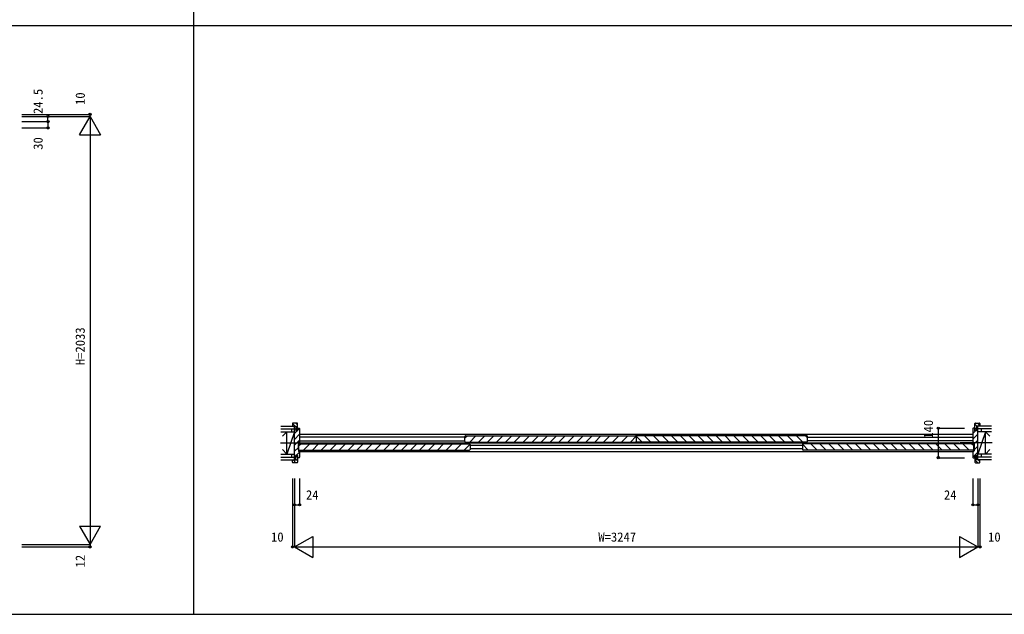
# Model space of a CAD drawing. Units: millimetres, scale not verified. Extents: x -14341 to 14340, y -10000 to 10000.
# Drawn here: x -9469 to -4790, y -10000 to -7175 of the extents above; entities that cross this region are included whole.
import ezdxf
from ezdxf.enums import TextEntityAlignment as Align

# ---------------------------------------------------------------- set-up
doc = ezdxf.new("R2010")
doc.units = ezdxf.units.MM
doc.header["$LTSCALE"] = 50
for name, color, linetype in [('0-2_YKK_B1', 4, 'Continuous'), ('0-4_YKK_F1', 7, 'Continuous'), ('0-6_YKK_N1', 2, 'Continuous'), ('0-7_YKK_Z1', 7, 'Continuous')]:
    doc.layers.add(name, color=color, linetype=linetype)
doc.styles.add('ＭＳ ゴシック', font='')
doc.styles.get('ＭＳ ゴシック').set_extended_font_data('MS Gothic')

msp = doc.modelspace()

# ---------------------------------------------------------------- linework, layer by layer
at = {"layer": '0-2_YKK_B1'}
for p, q in [((-8172.44, -9093.5), (-8160.05, -9105.9)), ((-8150.48, -9091.9), (-8170.48, -9091.9)), ((-8157.07, -9091.9), (-8148.48, -9100.49)), ((-8155.98, -9109.96), (-8148.48, -9117.46)), ((-8148.48, -9126.9), (-8148.48, -9093.9)), ((-8148.48, -9126.5), (-8138.8, -9116.82)), ((-8138.48, -9117.9), (-8138.48, -9182.9)), ((-4939.48, -9117.9), (-4939.48, -9182.9)), ((-4929.48, -9126.9), (-4929.48, -9093.9)), ((-4929.48, -9097.17), (-4920.75, -9105.9)), ((-4929.48, -9114.14), (-4921.98, -9121.64)), ((-4927.48, -9091.9), (-4907.48, -9091.9)), ((-4921.78, -9122.53), (-4917.66, -9118.4)), ((-4917.78, -9091.9), (-4905.48, -9104.2)), ((-8162.48, -9140.5), (-8149.88, -9127.9)), ((-8162.48, -9168.79), (-8138.48, -9144.79)), ((-8138.48, -9144.4), (-4939.48, -9144.4)), ((-7352.98, -9158.4), (-8138.48, -9158.4)), ((-7352.98, -9162.13), (-7342.76, -9151.9)), ((-7352.98, -9178.6), (-7352.98, -9155.2)), ((-7349.68, -9151.9), (-6542.28, -9151.9)), ((-7330.33, -9181.9), (-7300.33, -9151.9)), ((-7287.9, -9181.9), (-7257.9, -9151.9)), ((-7245.48, -9181.9), (-7215.48, -9151.9)), ((-7203.05, -9181.9), (-7173.05, -9151.9)), ((-7160.62, -9181.9), (-7130.62, -9151.9)), ((-7118.2, -9181.9), (-7088.2, -9151.9)), ((-7075.77, -9181.9), (-7045.77, -9151.9)), ((-7033.35, -9181.9), (-7003.35, -9151.9)), ((-6990.92, -9181.9), (-6960.92, -9151.9)), ((-6948.49, -9181.9), (-6918.49, -9151.9)), ((-6906.07, -9181.9), (-6876.07, -9151.9)), ((-6863.64, -9181.9), (-6833.64, -9151.9)), ((-6821.21, -9181.9), (-6791.21, -9151.9)), ((-6778.79, -9181.9), (-6748.79, -9151.9)), ((-6736.36, -9181.9), (-6706.36, -9151.9)), ((-6693.93, -9181.9), (-6663.93, -9151.9)), ((-6651.51, -9181.9), (-6621.51, -9151.9)), ((-6609.08, -9181.9), (-6579.08, -9151.9)), ((-6566.65, -9181.9), (-6539.1, -9154.34)), ((-6538.98, -9155.2), (-6538.98, -9178.6)), ((-6538.98, -9155.2), (-6538.98, -9178.6)), ((-6511.31, -9181.9), (-6538.87, -9154.34)), ((-5728.28, -9151.9), (-6535.68, -9151.9)), ((-6468.89, -9181.9), (-6498.89, -9151.9)), ((-6426.46, -9181.9), (-6456.46, -9151.9)), ((-6384.03, -9181.9), (-6414.03, -9151.9)), ((-6341.61, -9181.9), (-6371.61, -9151.9)), ((-6299.18, -9181.9), (-6329.18, -9151.9)), ((-6256.75, -9181.9), (-6286.75, -9151.9)), ((-6214.33, -9181.9), (-6244.33, -9151.9)), ((-6171.9, -9181.9), (-6201.9, -9151.9)), ((-6129.47, -9181.9), (-6159.47, -9151.9)), ((-6087.05, -9181.9), (-6117.05, -9151.9)), ((-6044.62, -9181.9), (-6074.62, -9151.9)), ((-6002.19, -9181.9), (-6032.19, -9151.9)), ((-5959.77, -9181.9), (-5989.77, -9151.9)), ((-5917.34, -9181.9), (-5947.34, -9151.9)), ((-5874.92, -9181.9), (-5904.92, -9151.9)), ((-5832.49, -9181.9), (-5862.49, -9151.9)), ((-5790.06, -9181.9), (-5820.06, -9151.9)), ((-5747.64, -9181.9), (-5777.64, -9151.9)), ((-5724.98, -9162.13), (-5735.21, -9151.9)), ((-5724.98, -9178.6), (-5724.98, -9155.2)), ((-5724.98, -9158.4), (-4939.48, -9158.4)), ((-4939.48, -9140.23), (-4927.16, -9127.9)), ((-4939.48, -9168.51), (-4915.48, -9144.51)), ((-8162.48, -9197.07), (-8138.48, -9173.07)), ((-8162.48, -9225.35), (-8144.48, -9207.35)), ((-8144.48, -9185.9), (-8144.48, -9223.9)), ((-8142.98, -9200.13), (-8132.76, -9189.9)), ((-8142.98, -9216.6), (-8142.98, -9193.2)), ((-8139.48, -9183.9), (-8142.48, -9183.9)), ((-8139.68, -9189.9), (-7331.78, -9189.9)), ((-8138.48, -9175.4), (-7352.98, -9175.4)), ((-8120.33, -9219.9), (-8090.33, -9189.9)), ((-8077.9, -9219.9), (-8047.9, -9189.9)), ((-8035.48, -9219.9), (-8005.48, -9189.9)), ((-7993.05, -9219.9), (-7963.05, -9189.9)), ((-7950.62, -9219.9), (-7920.62, -9189.9)), ((-7908.2, -9219.9), (-7878.2, -9189.9)), ((-7865.77, -9219.9), (-7835.77, -9189.9)), ((-7823.35, -9219.9), (-7793.35, -9189.9)), ((-7780.92, -9219.9), (-7750.92, -9189.9)), ((-7738.49, -9219.9), (-7708.49, -9189.9)), ((-7696.07, -9219.9), (-7666.07, -9189.9)), ((-7653.64, -9219.9), (-7623.64, -9189.9)), ((-7611.21, -9219.9), (-7581.21, -9189.9)), ((-7568.79, -9219.9), (-7538.79, -9189.9)), ((-7526.36, -9219.9), (-7496.36, -9189.9)), ((-7483.93, -9219.9), (-7453.93, -9189.9)), ((-7441.51, -9219.9), (-7411.51, -9189.9)), ((-7399.08, -9219.9), (-7369.08, -9189.9)), ((-7356.65, -9219.9), (-7328.72, -9191.97)), ((-7349.68, -9181.9), (-6542.28, -9181.9)), ((-7328.48, -9193.2), (-7328.48, -9216.6)), ((-7328.48, -9196.4), (-5749.48, -9196.4)), ((-5749.48, -9213.4), (-7328.48, -9213.4)), ((-5728.28, -9181.9), (-6535.68, -9181.9)), ((-5749.48, -9193.2), (-5749.48, -9216.6)), ((-5721.31, -9219.9), (-5749.24, -9191.97)), ((-4938.28, -9189.9), (-5746.18, -9189.9)), ((-4939.48, -9175.4), (-5724.98, -9175.4)), ((-5678.89, -9219.9), (-5708.89, -9189.9)), ((-5636.46, -9219.9), (-5666.46, -9189.9)), ((-5594.03, -9219.9), (-5624.03, -9189.9)), ((-5551.61, -9219.9), (-5581.61, -9189.9)), ((-5509.18, -9219.9), (-5539.18, -9189.9)), ((-5466.75, -9219.9), (-5496.75, -9189.9)), ((-5424.33, -9219.9), (-5454.33, -9189.9)), ((-5381.9, -9219.9), (-5411.9, -9189.9)), ((-5339.47, -9219.9), (-5369.47, -9189.9)), ((-5297.05, -9219.9), (-5327.05, -9189.9)), ((-5254.62, -9219.9), (-5284.62, -9189.9)), ((-5212.19, -9219.9), (-5242.19, -9189.9)), ((-5169.77, -9219.9), (-5199.77, -9189.9)), ((-5127.34, -9219.9), (-5157.34, -9189.9)), ((-5084.92, -9219.9), (-5114.92, -9189.9)), ((-5042.49, -9219.9), (-5072.49, -9189.9)), ((-5000.06, -9219.9), (-5030.06, -9189.9)), ((-4957.64, -9219.9), (-4987.64, -9189.9)), ((-4934.98, -9200.13), (-4945.21, -9189.9)), ((-4938.48, -9183.9), (-4935.48, -9183.9)), ((-4934.98, -9216.6), (-4934.98, -9193.2)), ((-4933.48, -9190.8), (-4915.48, -9172.8)), ((-4933.48, -9185.9), (-4933.48, -9223.9)), ((-4933.48, -9219.08), (-4915.48, -9201.08)), ((-8162.24, -9253.4), (-8156.18, -9247.34)), ((-8155.98, -9245.73), (-8148.48, -9253.23)), ((-8155.98, -9262.7), (-8148.48, -9270.2)), ((-8152.74, -9243.9), (-8138.48, -9229.64)), ((-8148.48, -9244.9), (-8148.48, -9277.9)), ((-8142.48, -9225.9), (-8139.48, -9225.9)), ((-8139.68, -9219.9), (-7331.78, -9219.9)), ((-8138.48, -9226.9), (-8138.48, -9253.9)), ((-8138.48, -9226.9), (-4939.48, -9226.9)), ((-4938.28, -9219.9), (-5746.18, -9219.9)), ((-4939.48, -9226.9), (-4939.48, -9253.9)), ((-4939.48, -9253.37), (-4915.48, -9229.37)), ((-4935.48, -9225.9), (-4938.48, -9225.9)), ((-4929.48, -9244.9), (-4929.48, -9277.9)), ((-4929.48, -9249.9), (-4921.98, -9257.4)), ((-8150.48, -9279.9), (-8170.48, -9279.9)), ((-8169.75, -9265.9), (-8155.75, -9279.9)), ((-4929.48, -9266.87), (-4916.46, -9279.9)), ((-4927.48, -9279.9), (-4907.48, -9279.9)), ((-4913.49, -9265.9), (-4905.48, -9273.9))]:
    msp.add_line(p, q, dxfattribs=at)
for points in [[(-8172.48, -9093.9), (-8172.48, -9105.9), (-8155.98, -9105.9), (-8155.98, -9126.9), (-8148.48, -9126.9)], [(-8162.48, -9253.4), (-8162.48, -9118.4), (-8157.18, -9118.4), (-8156.18, -9119.4), (-8156.18, -9127.9), (-8148.48, -9127.9), (-8148.48, -9122.9), (-8148.48, -9115.9), (-8140.48, -9115.9)], [(-4915.48, -9253.4), (-4915.48, -9118.4), (-4920.78, -9118.4), (-4921.78, -9119.4), (-4921.78, -9127.9), (-4929.48, -9127.9), (-4929.48, -9122.9), (-4929.48, -9115.9), (-4937.48, -9115.9)], [(-4905.48, -9093.9), (-4905.48, -9105.9), (-4921.98, -9105.9), (-4921.98, -9126.9), (-4929.48, -9126.9)], [(-8172.48, -9277.9), (-8172.48, -9265.9), (-8155.98, -9265.9), (-8155.98, -9244.9), (-8148.48, -9244.9)], [(-8140.48, -9255.9), (-8148.48, -9255.9), (-8148.48, -9248.9), (-8148.48, -9243.9), (-8156.18, -9243.9), (-8156.18, -9252.4), (-8157.18, -9253.4), (-8162.48, -9253.4)], [(-4937.48, -9255.9), (-4929.48, -9255.9), (-4929.48, -9248.9), (-4929.48, -9243.9), (-4921.78, -9243.9), (-4921.78, -9252.4), (-4920.78, -9253.4), (-4915.48, -9253.4)], [(-4905.48, -9277.9), (-4905.48, -9265.9), (-4921.98, -9265.9), (-4921.98, -9244.9), (-4929.48, -9244.9)]]:
    msp.add_lwpolyline(points, dxfattribs=at)
for centre, radius, start, end in [((-8170.48, -9093.9), 2, 90.00001, 179.99999), ((-8150.48, -9093.9), 2, 0.00001, 89.99999), ((-8140.48, -9117.9), 2, 0.00001, 89.99999), ((-4937.48, -9117.9), 2, 90.00001, 179.99999), ((-4927.48, -9093.9), 2, 90.00001, 179.99999), ((-4907.48, -9093.9), 2, 0.00001, 89.99999), ((-7349.68, -9155.2), 3.3, 90, 180), ((-6542.28, -9155.2), 3.3, 0, 90), ((-6535.68, -9155.2), 3.3, 90, 180), ((-5728.28, -9155.2), 3.3, 0, 90), ((-8142.48, -9185.9), 2, 90.00001, 179.99999), ((-8139.68, -9193.2), 3.3, 90, 180), ((-8139.68, -9216.6), 3.3, 180, 270), ((-8139.48, -9182.9), 1, 270.00001, 359.99999), ((-7349.68, -9178.6), 3.3, 180, 270), ((-7331.78, -9193.2), 3.3, 0, 90), ((-7331.78, -9216.6), 3.3, 270, 0), ((-6542.28, -9178.6), 3.3, 270, 0), ((-6535.68, -9178.6), 3.3, 180, 270), ((-5746.18, -9193.2), 3.3, 90, 180), ((-5746.18, -9216.6), 3.3, 180, 270), ((-5728.28, -9178.6), 3.3, 270, 0), ((-4938.48, -9182.9), 1, 180.00001, 269.99999), ((-4938.28, -9193.2), 3.3, 0, 90), ((-4938.28, -9216.6), 3.3, 270, 0), ((-4935.48, -9185.9), 2, 0.00001, 89.99999), ((-8142.48, -9223.9), 2, 180.00001, 269.99999), ((-8140.48, -9253.9), 2, 270.00001, 359.99999), ((-8139.48, -9226.9), 1, 0.00001, 89.99999), ((-4938.48, -9226.9), 1, 90.00001, 179.99999), ((-4937.48, -9253.9), 2, 180.00001, 269.99999), ((-4935.48, -9223.9), 2, 270.00001, 359.99999), ((-8170.48, -9277.9), 2, 180.00001, 269.99999), ((-8150.48, -9277.9), 2, 270.00001, 359.99999), ((-4927.48, -9277.9), 2, 180.00001, 269.99999), ((-4907.48, -9277.9), 2, 270.00001, 359.99999)]:
    msp.add_arc(centre, radius, start, end, dxfattribs=at)
at = {"layer": '0-4_YKK_F1'}
for p, q in [((-8640.8, -9999.9), (-8640.8, 9500.1)), ((-14340.8, -7202.4), (14159.2, -7202.4)), ((-14340.8, -9999.9), (14340.22, -9999.9))]:
    msp.add_line(p, q, dxfattribs=at)
at = {"layer": '0-6_YKK_N1'}
for p, q in [((-9459.1, -7624.9), (-9134.1, -7624.9)), ((-9134.1, -7634.9), (-9134.1, -7624.9)), ((-9459.1, -7634.9), (-9134.1, -7634.9)), ((-9334.1, -7659.4), (-9334.1, -7689.4)), ((-9184.1, -7721.5), (-9134.1, -7634.9)), ((-9134.1, -7634.9), (-9084.1, -7721.5)), ((-9134.1, -7634.9), (-9134.1, -9667.9)), ((-9459.1, -7689.4), (-9334.1, -7689.4)), ((-9184.1, -7721.5), (-9084.1, -7721.5)), ((-5103.48, -9115.9), (-4978.48, -9115.9)), ((-5103.48, -9115.9), (-5103.48, -9255.9)), ((-5103.48, -9255.9), (-4978.48, -9255.9)), ((-8172.48, -9354.9), (-8172.48, -9679.9)), ((-8162.48, -9354.9), (-8162.48, -9679.9)), ((-8138.48, -9354.9), (-8138.48, -9479.9)), ((-4915.48, -9354.9), (-4915.48, -9679.9)), ((-4905.48, -9354.9), (-4905.48, -9679.9)), ((-8162.48, -9479.9), (-8138.48, -9479.9)), ((-9184.1, -9581.3), (-9084.1, -9581.3)), ((-9184.1, -9581.3), (-9134.1, -9667.9)), ((-9134.1, -9667.9), (-9084.1, -9581.3)), ((-8162.48, -9679.9), (-8075.88, -9629.9)), ((-8075.88, -9629.9), (-8075.88, -9729.9)), ((-5002.09, -9629.9), (-5002.09, -9729.9)), ((-5002.09, -9629.9), (-4915.48, -9679.9)), ((-9459.1, -9667.9), (-9134.1, -9667.9)), ((-9459.1, -9679.9), (-9134.1, -9679.9)), ((-9134.1, -9667.9), (-9134.1, -9679.9)), ((-8162.48, -9679.9), (-8172.48, -9679.9)), ((-8162.48, -9679.9), (-8075.88, -9729.9)), ((-8162.48, -9679.9), (-4915.48, -9679.9)), ((-5002.09, -9729.9), (-4915.48, -9679.9)), ((-4915.48, -9679.9), (-4905.48, -9679.9))]:
    msp.add_line(p, q, dxfattribs=at)
for points in [[(-9459.1, -7659.4), (-9334.1, -7659.4), (-9334.1, -7634.9)], [(-4939.48, -9354.9), (-4939.48, -9479.9), (-4915.48, -9479.9)]]:
    msp.add_lwpolyline(points, dxfattribs=at)
for centre in [(-9134.1, -7624.9), (-9334.1, -7634.9), (-9334.1, -7659.4), (-9334.1, -7689.4), (-5103.48, -9115.9), (-5103.48, -9255.9), (-8162.48, -9479.9), (-8138.48, -9479.9), (-4939.48, -9479.9), (-4915.48, -9479.9), (-9134.1, -9679.9), (-8172.48, -9679.9), (-4905.48, -9679.9)]:
    msp.add_circle(centre, 5, dxfattribs=at)
at = {"layer": '0-7_YKK_Z1'}
for p, q in [((-8227.66, -9105.9), (-8162.48, -9105.9)), ((-8227.66, -9118.4), (-8162.48, -9118.4)), ((-8177.48, -9118.4), (-8177.48, -9133.4)), ((-8162.48, -9265.9), (-8162.48, -9105.9)), ((-4915.48, -9265.9), (-4915.48, -9105.9)), ((-4850.31, -9105.9), (-4915.48, -9105.9)), ((-4850.31, -9118.4), (-4915.48, -9118.4)), ((-4900.48, -9118.4), (-4900.48, -9133.4)), ((-8227.66, -9133.4), (-8162.48, -9133.4)), ((-8198.48, -9133.4), (-8219.25, -9154.17)), ((-8198.48, -9238.4), (-8198.48, -9133.4)), ((-8162.48, -9133.4), (-8198.48, -9238.4)), ((-4850.31, -9133.4), (-4915.48, -9133.4)), ((-4879.48, -9133.4), (-4915.48, -9238.4)), ((-4879.48, -9238.4), (-4879.48, -9133.4)), ((-4879.48, -9133.4), (-4858.71, -9154.17)), ((-8229.19, -9185.9), (-5002.73, -9185.9)), ((-4847.86, -9185.9), (-4999.73, -9185.9)), ((-8227.66, -9238.4), (-8162.48, -9238.4)), ((-8227.66, -9253.4), (-8162.48, -9253.4)), ((-8227.66, -9253.4), (-8162.48, -9253.4)), ((-8198.48, -9238.4), (-8219.25, -9217.63)), ((-8177.48, -9238.4), (-8177.48, -9253.4)), ((-4850.31, -9238.4), (-4915.48, -9238.4)), ((-4850.31, -9253.4), (-4915.48, -9253.4)), ((-4850.31, -9253.4), (-4915.48, -9253.4)), ((-4900.48, -9238.4), (-4900.48, -9253.4)), ((-4879.48, -9238.4), (-4858.71, -9217.63)), ((-8227.66, -9265.9), (-8162.48, -9265.9)), ((-4850.31, -9265.9), (-4915.48, -9265.9))]:
    msp.add_line(p, q, dxfattribs=at)

# ---------------------------------------------------------------- texts
at = {"layer": '0-6_YKK_N1', "style": 'ＭＳ ゴシック'}
for s, p in [('24.5', (-9346.1, -7623.15)), ('10', (-9145.92, -7580.33)), ('30', (-9346.1, -7793.37)), ('H=2033', (-9146.1, -8816.4)), ('140', (-5115.48, -9166.06)), ('12', (-9145.92, -9777.2))]:
    msp.add_text(s, height=43.99, rotation=90, dxfattribs=at).set_placement(p, align=Align.BOTTOM_LEFT)
for s, p in [('24', (-8108.24, -9467.9)), ('24', (-5076.77, -9467.9)), ('10', (-8274.2, -9667.9)), ('W=3247', (-6718.98, -9667.9)), ('10', (-4867.07, -9667.9))]:
    msp.add_text(s, height=43.99, dxfattribs=at).set_placement(p, align=Align.BOTTOM_LEFT)

doc.saveas('drawing.dxf')
